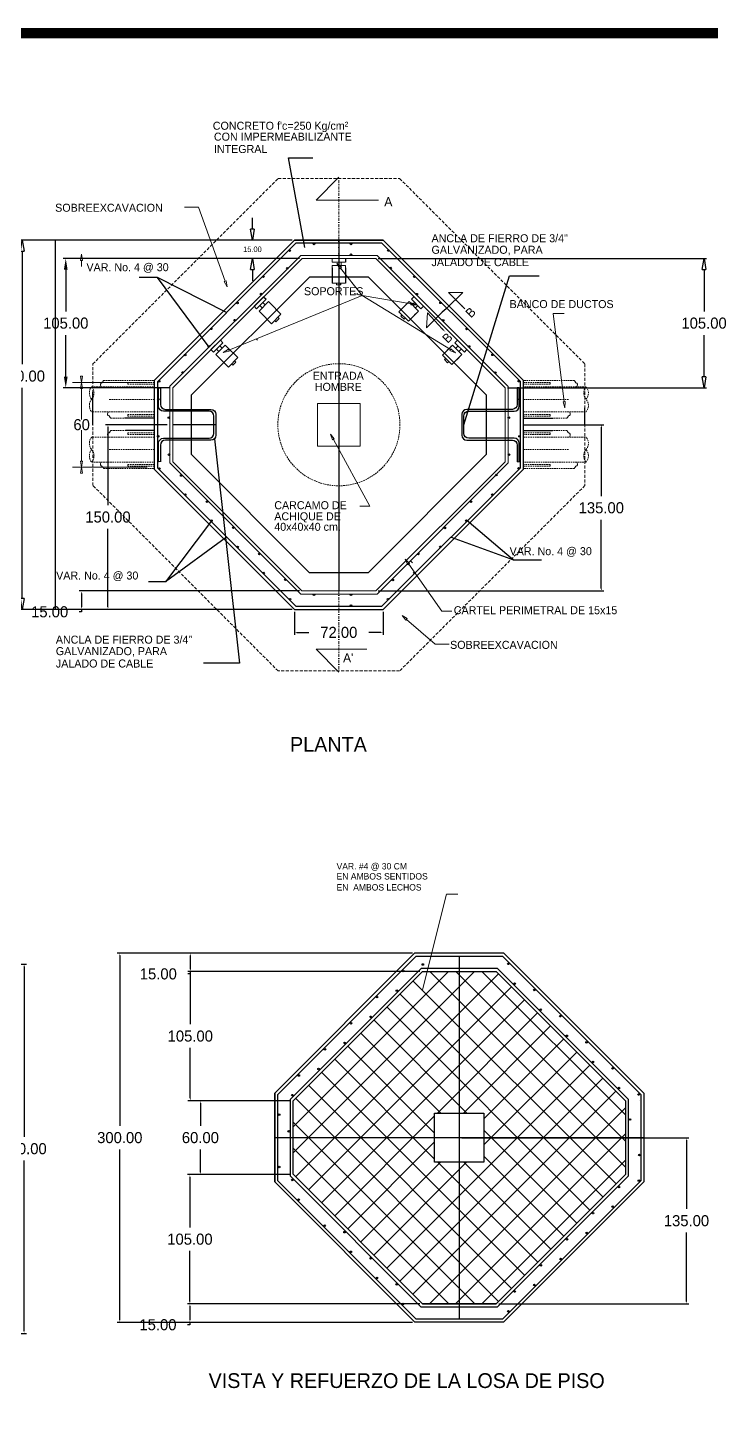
# Model space of a CAD drawing. Header units: centimetres. Extents: x 899 to 420531, y -3171 to 1299.
# Drawn here: x 15204 to 15759, y -2181 to -1044 of the extents above; entities that cross this region are included whole.
import ezdxf
from ezdxf.enums import TextEntityAlignment as Align

# ---------------------------------------------------------------- set-up
doc = ezdxf.new("R2010")
doc.units = ezdxf.units.CM
doc.header["$LTSCALE"] = 10
doc.header["$MEASUREMENT"] = 0
for name, pattern in [('DASHDOT2', [0.5, 0.25, -0.125, 0, -0.125]), ('DASHED2', [0.375, 0.25, -0.125]), ('HIDDEN2', [0.1875, 0.125, -0.0625])]:
    doc.linetypes.add(name, pattern=pattern)
doc.layers.get('0').update_dxf_attribs({"linetype": 'CONTINUOUS'})
doc.layers.get('DEFPOINTS').update_dxf_attribs({"color": 2, "linetype": 'CONTINUOUS'})
for name, color, linetype in [('CABLES Y VARILLAS', 7, 'CONTINUOUS'), ('CONCRETO', 7, 'CONTINUOUS'), ('DIM', 7, 'CONTINUOUS'), ('Ductos', 30, 'CONTINUOUS'), ('HERRAJE', 13, 'CONTINUOUS'), ('MARCO', 7, 'CONTINUOUS'), ('REGISTRO', 1, 'CONTINUOUS'), ('TEXTOS', 7, 'CONTINUOUS'), ('VARILLAS', 30, 'CONTINUOUS')]:
    doc.layers.add(name, color=color, linetype=linetype)
doc.styles.get("Standard").update_dxf_attribs({"font": ''})
doc.styles.get('Standard').set_extended_font_data('Zurich Ex BT')
doc.dimstyles.get("Standard").update_dxf_attribs({"dimtxt": 9, "dimasz": 2, "dimexe": 2, "dimexo": 2, "dimgap": 5, "dimtad": 0, "dimtih": 1, "dimtoh": 1, "dimzin": 0, "dimdsep": 46, "dimtxsty": 'Standard', "dimcen": 0.09, "dimclrt": 256, "dimadec": 0, "dimazin": 0, "dimtfac": 1, "dimtofl": 0, "dimtmove": 0, "dimatfit": 3, "dimfxl": 0, "dimtolj": 1, "dimtzin": 0, "dimarcsym": 0})

# ---------------------------------------------------------------- blocks, each defined once
blk = doc.blocks.new('*D4')
at = {"layer": 'DEFPOINTS', "color": 0}
for p in [(15420.8, -1516.5), (15492.8, -1516.5), (15492.8, -1535.2)]:
    blk.add_point(p, dxfattribs=at)
at = {"layer": 'DIM', "color": 0, "lineweight": -2}
for p, q in [((15420.8, -1518.5), (15420.8, -1537.2)), ((15492.8, -1518.5), (15492.8, -1537.2)), ((15422.8, -1535.2), (15432.4, -1535.2)), ((15490.8, -1535.2), (15481.3, -1535.2))]:
    blk.add_line(p, q, dxfattribs=at)
at = {"layer": 'DIM', "color": 0}
for points in [[(15422.8, -1534.8), (15422.8, -1535.5), (15420.8, -1535.2)], [(15490.8, -1534.8), (15490.8, -1535.5), (15492.8, -1535.2)]]:
    blk.add_solid(points, dxfattribs=at)
at = {"layer": 'DIM', "insert": (15456.8, -1535.2), "char_height": 9, "attachment_point": 5}
blk.add_mtext('\\A1;72.00', dxfattribs=at)
blk = doc.blocks.new('*D5')
at = {"layer": 'DEFPOINTS', "color": 0}
for p in [(15234.9, -1231.5), (15426.8, -1231.5), (15321.8, -1336.5)]:
    blk.add_point(p, dxfattribs=at)
at = {"layer": 'DIM', "color": 0, "lineweight": -2}
for p, q in [((15424.8, -1231.5), (15232.9, -1231.5)), ((15234.9, -1240.5), (15234.9, -1274.4)), ((15234.9, -1327.5), (15234.9, -1293.6)), ((15319.8, -1336.5), (15232.9, -1336.5))]:
    blk.add_line(p, q, dxfattribs=at)
at = {"layer": 'DIM', "color": 0}
for points in [[(15233.4, -1240.5), (15236.4, -1240.5), (15234.9, -1231.5)], [(15233.4, -1327.5), (15236.4, -1327.5), (15234.9, -1336.5)]]:
    blk.add_solid(points, dxfattribs=at)
at = {"layer": 'DIM', "insert": (15234.9, -1284), "char_height": 9, "attachment_point": 5}
blk.add_mtext('\\A1;105.00', dxfattribs=at)
blk = doc.blocks.new('_ClosedBlank')
at = {"color": 0, "linetype": 'ByBlock', "lineweight": -2}
for p, q in [((-1, 0.17), (0, 0)), ((-1, 0.17), (-1, -0.17)), ((0, 0), (-1, -0.17))]:
    blk.add_line(p, q, dxfattribs=at)
blk = doc.blocks.new('*D6')
at = {"layer": 'DEFPOINTS', "color": 0}
for p in [(15386.6, -1216.5), (15420.8, -1216.5), (15426.8, -1231.5)]:
    blk.add_point(p, dxfattribs=at)
at = {"layer": 'DIM', "color": 0, "lineweight": -2}
for p, q in [((15386.6, -1207.5), (15386.6, -1198.5)), ((15418.8, -1216.5), (15384.6, -1216.5)), ((15424.8, -1231.5), (15384.6, -1231.5)), ((15386.6, -1240.5), (15386.6, -1249.5))]:
    blk.add_line(p, q, dxfattribs=at)
at = {"layer": 'DIM', "color": 0, "lineweight": -2, "xscale": 9, "yscale": 9, "zscale": 9}
for p, rotation in [((15386.6, -1216.5), 270), ((15386.6, -1231.5), 90)]:
    blk.add_blockref('_ClosedBlank', p, dxfattribs=dict(at, rotation=rotation))
at = {"layer": 'DIM', "insert": (15386.6, -1224), "char_height": 4.5, "attachment_point": 5}
blk.add_mtext('\\A1;15.00', dxfattribs=at)
blk = doc.blocks.new('*D7')
at = {"layer": 'DEFPOINTS', "color": 0}
for p in [(15418.8, -1216.5), (15199.6, -1516.5), (15420.8, -1516.5)]:
    blk.add_point(p, dxfattribs=at)
at = {"layer": 'DIM', "color": 0, "lineweight": -2}
for p, q in [((15416.8, -1216.5), (15197.6, -1216.5)), ((15199.6, -1225.5), (15199.6, -1317.4)), ((15199.6, -1507.5), (15199.6, -1336.6)), ((15418.8, -1516.5), (15197.6, -1516.5))]:
    blk.add_line(p, q, dxfattribs=at)
at = {"layer": 'DIM', "color": 0, "lineweight": -2, "xscale": 9, "yscale": 9, "zscale": 9}
for p, rotation in [((15199.6, -1216.5), 90), ((15199.6, -1516.5), 270)]:
    blk.add_blockref('_ClosedBlank', p, dxfattribs=dict(at, rotation=rotation))
at = {"layer": 'DIM', "insert": (15199.6, -1327), "char_height": 9, "attachment_point": 5}
blk.add_mtext('\\A1;300.00', dxfattribs=at)
blk = doc.blocks.new('*D8')
at = {"layer": 'DEFPOINTS', "color": 0}
for p in [(15426.8, -1501.5), (15247.8, -1516.5), (15420.8, -1516.5)]:
    blk.add_point(p, dxfattribs=at)
at = {"layer": 'DIM', "color": 0, "lineweight": -2}
for p, q in [((15424.8, -1501.5), (15245.8, -1501.5)), ((15247.8, -1503.5), (15247.8, -1514.5)), ((15418.8, -1516.5), (15245.8, -1516.5)), ((15247.8, -1518.5), (15245.8, -1518.5)), ((15247.8, -1516.5), (15247.8, -1518.5))]:
    blk.add_line(p, q, dxfattribs=at)
at = {"layer": 'DIM', "color": 0}
for points in [[(15247.5, -1503.5), (15248.1, -1503.5), (15247.8, -1501.5)], [(15247.5, -1514.5), (15248.1, -1514.5), (15247.8, -1516.5)]]:
    blk.add_solid(points, dxfattribs=at)
at = {"layer": 'DIM', "insert": (15221.8, -1518.5), "char_height": 9, "attachment_point": 5}
blk.add_mtext('\\A1;15.00', dxfattribs=at)
blk = doc.blocks.new('*D35')
at = {"layer": 'DEFPOINTS', "color": 0}
for p in [(14968.8, -1804.6), (14968.8, -2104.6), (15201, -2104.6)]:
    blk.add_point(p, dxfattribs=at)
at = {"layer": 'DIM', "color": 0, "lineweight": -2}
for p, q in [((14970.8, -1804.6), (15203, -1804.6)), ((15201, -1806.6), (15201, -1945)), ((15201, -2102.6), (15201, -1964.2)), ((14970.8, -2104.6), (15203, -2104.6))]:
    blk.add_line(p, q, dxfattribs=at)
at = {"layer": 'DIM', "color": 0}
for points in [[(15200.7, -1806.6), (15201.3, -1806.6), (15201, -1804.6)], [(15200.7, -2102.6), (15201.3, -2102.6), (15201, -2104.6)]]:
    blk.add_solid(points, dxfattribs=at)
at = {"layer": 'DIM', "insert": (15201, -1954.6), "char_height": 9, "attachment_point": 5}
blk.add_mtext('\\A1;300.00', dxfattribs=at)
blk = doc.blocks.new('*D36')
at = {"layer": 'DEFPOINTS', "color": 0}
for p in [(15518.7, -1795.6), (15336, -1810.6), (15524.7, -1810.6)]:
    blk.add_point(p, dxfattribs=at)
at = {"layer": 'DIM', "color": 0, "lineweight": -2}
for p, q in [((15516.7, -1795.6), (15334, -1795.6)), ((15336, -1797.6), (15336, -1808.6)), ((15522.7, -1810.6), (15334, -1810.6)), ((15336, -1812.6), (15334, -1812.6)), ((15336, -1810.6), (15336, -1812.6))]:
    blk.add_line(p, q, dxfattribs=at)
at = {"layer": 'DIM', "color": 0}
for points in [[(15335.7, -1797.6), (15336.4, -1797.6), (15336, -1795.6)], [(15335.7, -1808.6), (15336.4, -1808.6), (15336, -1810.6)]]:
    blk.add_solid(points, dxfattribs=at)
at = {"layer": 'DIM', "insert": (15310.1, -1812.6), "char_height": 9, "attachment_point": 5}
blk.add_mtext('\\A1;15.00', dxfattribs=at)
blk = doc.blocks.new('*D37')
at = {"layer": 'DEFPOINTS', "color": 0}
for p in [(15524.7, -1810.6), (15336.1, -1915.6), (15419.7, -1915.6)]:
    blk.add_point(p, dxfattribs=at)
at = {"layer": 'DIM', "color": 0, "lineweight": -2}
for p, q in [((15522.7, -1810.6), (15334.1, -1810.6)), ((15336.1, -1812.6), (15336.1, -1853.5)), ((15336.1, -1913.6), (15336.1, -1872.6)), ((15417.7, -1915.6), (15334.1, -1915.6))]:
    blk.add_line(p, q, dxfattribs=at)
at = {"layer": 'DIM', "color": 0}
for points in [[(15335.8, -1812.6), (15336.4, -1812.6), (15336.1, -1810.6)], [(15335.8, -1913.6), (15336.4, -1913.6), (15336.1, -1915.6)]]:
    blk.add_solid(points, dxfattribs=at)
at = {"layer": 'DIM', "insert": (15336.1, -1863.1), "char_height": 9, "attachment_point": 5}
blk.add_mtext('\\A1;105.00', dxfattribs=at)
blk = doc.blocks.new('*D38')
at = {"layer": 'DEFPOINTS', "color": 0}
for p in [(15419.7, -1975.6), (15335.8, -2080.6), (15524.7, -2080.6)]:
    blk.add_point(p, dxfattribs=at)
at = {"layer": 'DIM', "color": 0, "lineweight": -2}
for p, q in [((15417.7, -1975.6), (15333.8, -1975.6)), ((15335.8, -1977.6), (15335.8, -2018.5)), ((15335.8, -2078.6), (15335.8, -2037.6)), ((15522.7, -2080.6), (15333.8, -2080.6))]:
    blk.add_line(p, q, dxfattribs=at)
at = {"layer": 'DIM', "color": 0}
for points in [[(15335.5, -1977.6), (15336.1, -1977.6), (15335.8, -1975.6)], [(15335.5, -2078.6), (15336.1, -2078.6), (15335.8, -2080.6)]]:
    blk.add_solid(points, dxfattribs=at)
at = {"layer": 'DIM', "insert": (15335.8, -2028.1), "char_height": 9, "attachment_point": 5}
blk.add_mtext('\\A1;105.00', dxfattribs=at)
blk = doc.blocks.new('*D39')
at = {"layer": 'DEFPOINTS', "color": 0}
for p in [(15524.7, -2080.6), (15335.8, -2095.6), (15518.7, -2095.6)]:
    blk.add_point(p, dxfattribs=at)
at = {"layer": 'DIM', "color": 0, "lineweight": -2}
for p, q in [((15522.7, -2080.6), (15333.8, -2080.6)), ((15335.8, -2082.6), (15335.8, -2093.6)), ((15516.7, -2095.6), (15333.8, -2095.6)), ((15335.8, -2097.6), (15333.8, -2097.6)), ((15335.8, -2095.6), (15335.8, -2097.6))]:
    blk.add_line(p, q, dxfattribs=at)
at = {"layer": 'DIM', "color": 0}
for points in [[(15335.5, -2082.6), (15336.1, -2082.6), (15335.8, -2080.6)], [(15335.5, -2093.6), (15336.1, -2093.6), (15335.8, -2095.6)]]:
    blk.add_solid(points, dxfattribs=at)
at = {"layer": 'DIM', "insert": (15309.8, -2097.6), "char_height": 9, "attachment_point": 5}
blk.add_mtext('\\A1;15.00', dxfattribs=at)
blk = doc.blocks.new('*D40')
at = {"layer": 'DEFPOINTS', "color": 0}
for p in [(15419.7, -1915.6), (15344.3, -1975.6), (15419.7, -1975.6)]:
    blk.add_point(p, dxfattribs=at)
at = {"layer": 'DIM', "color": 0, "lineweight": -2}
for p, q in [((15417.7, -1915.6), (15342.3, -1915.6)), ((15344.3, -1917.6), (15344.3, -1936)), ((15344.3, -1973.6), (15344.3, -1955.1)), ((15417.7, -1975.6), (15342.3, -1975.6))]:
    blk.add_line(p, q, dxfattribs=at)
at = {"layer": 'DIM', "color": 0}
for points in [[(15344, -1917.6), (15344.7, -1917.6), (15344.3, -1915.6)], [(15344, -1973.6), (15344.7, -1973.6), (15344.3, -1975.6)]]:
    blk.add_solid(points, dxfattribs=at)
at = {"layer": 'DIM', "insert": (15344.3, -1945.6), "char_height": 9, "attachment_point": 5}
blk.add_mtext('\\A1;60.00', dxfattribs=at)
blk = doc.blocks.new('*D41')
at = {"layer": 'DEFPOINTS', "color": 0}
for p in [(15518.7, -1795.6), (15278.8, -2095.6), (15518.7, -2095.6)]:
    blk.add_point(p, dxfattribs=at)
at = {"layer": 'DIM', "color": 0, "lineweight": -2}
for p, q in [((15516.7, -1795.6), (15276.8, -1795.6)), ((15278.8, -1797.6), (15278.8, -1936)), ((15278.8, -2093.6), (15278.8, -1955.1)), ((15516.7, -2095.6), (15276.8, -2095.6))]:
    blk.add_line(p, q, dxfattribs=at)
at = {"layer": 'DIM', "color": 0}
for points in [[(15278.5, -1797.6), (15279.2, -1797.6), (15278.8, -1795.6)], [(15278.5, -2093.6), (15279.2, -2093.6), (15278.8, -2095.6)]]:
    blk.add_solid(points, dxfattribs=at)
at = {"layer": 'DIM', "insert": (15278.8, -1945.6), "char_height": 9, "attachment_point": 5}
blk.add_mtext('\\A1;300.00', dxfattribs=at)
blk = doc.blocks.new('*D42')
at = {"layer": 'DEFPOINTS', "color": 0}
for p in [(15554.7, -1945.6), (15739.3, -1945.6), (15584.7, -2080.6)]:
    blk.add_point(p, dxfattribs=at)
at = {"layer": 'DIM', "color": 0, "lineweight": -2}
for p, q in [((15556.7, -1945.6), (15741.3, -1945.6)), ((15739.3, -1947.6), (15739.3, -2003.5)), ((15739.3, -2078.6), (15739.3, -2022.6)), ((15586.7, -2080.6), (15741.3, -2080.6))]:
    blk.add_line(p, q, dxfattribs=at)
at = {"layer": 'DIM', "color": 0}
for points in [[(15739, -1947.6), (15739.6, -1947.6), (15739.3, -1945.6)], [(15739, -2078.6), (15739.6, -2078.6), (15739.3, -2080.6)]]:
    blk.add_solid(points, dxfattribs=at)
at = {"layer": 'DIM', "insert": (15739.3, -2013.1), "char_height": 9, "attachment_point": 5}
blk.add_mtext('\\A1;135.00', dxfattribs=at)
blk = doc.blocks.new('*D94')
at = {"layer": 'DEFPOINTS', "color": 0}
for p in [(15486.8, -1231.5), (15753.6, -1231.5), (15591.8, -1336.5)]:
    blk.add_point(p, dxfattribs=at)
at = {"layer": 'DIM', "color": 0, "lineweight": -2}
for p, q in [((15488.8, -1231.5), (15755.6, -1231.5)), ((15753.6, -1240.5), (15753.6, -1274.4)), ((15753.6, -1327.5), (15753.6, -1293.6)), ((15593.8, -1336.5), (15755.6, -1336.5))]:
    blk.add_line(p, q, dxfattribs=at)
at = {"layer": 'DIM', "color": 0, "lineweight": -2, "xscale": 9, "yscale": 9, "zscale": 9}
for p, rotation in [((15753.6, -1231.5), 90), ((15753.6, -1336.5), 270)]:
    blk.add_blockref('_ClosedBlank', p, dxfattribs=dict(at, rotation=rotation))
at = {"layer": 'DIM', "insert": (15753.6, -1284), "char_height": 9, "attachment_point": 5}
blk.add_mtext('\\A1;105.00', dxfattribs=at)
blk = doc.blocks.new('*D95')
at = {"layer": 'DEFPOINTS', "color": 0}
for p in [(15604.3, -1366.5), (15486.8, -1501.5), (15670.1, -1501.5)]:
    blk.add_point(p, dxfattribs=at)
at = {"layer": 'DIM', "color": 0, "lineweight": -2}
for p, q in [((15606.3, -1366.5), (15672.1, -1366.5)), ((15670.1, -1368.5), (15670.1, -1424.4)), ((15670.1, -1499.5), (15670.1, -1443.6)), ((15488.8, -1501.5), (15672.1, -1501.5))]:
    blk.add_line(p, q, dxfattribs=at)
at = {"layer": 'DIM', "color": 0}
for points in [[(15669.8, -1368.5), (15670.5, -1368.5), (15670.1, -1366.5)], [(15669.8, -1499.5), (15670.5, -1499.5), (15670.1, -1501.5)]]:
    blk.add_solid(points, dxfattribs=at)
at = {"layer": 'DIM', "insert": (15670.1, -1434), "char_height": 9, "attachment_point": 5}
blk.add_mtext('\\A1;135.00', dxfattribs=at)
blk = doc.blocks.new('*D97')
at = {"layer": 'DEFPOINTS', "color": 0}
for p in [(15319.3, -1366.5), (15269.2, -1516.5), (15420.8, -1516.5)]:
    blk.add_point(p, dxfattribs=at)
at = {"layer": 'DIM', "color": 0, "lineweight": -2}
for p, q in [((15317.3, -1366.5), (15267.2, -1366.5)), ((15269.2, -1368.5), (15269.2, -1431.9)), ((15269.2, -1514.5), (15269.2, -1451.1)), ((15418.8, -1516.5), (15267.2, -1516.5))]:
    blk.add_line(p, q, dxfattribs=at)
at = {"layer": 'DIM', "color": 0}
for points in [[(15268.9, -1368.5), (15269.5, -1368.5), (15269.2, -1366.5)], [(15268.9, -1514.5), (15269.5, -1514.5), (15269.2, -1516.5)]]:
    blk.add_solid(points, dxfattribs=at)
at = {"layer": 'DIM', "insert": (15269.2, -1441.5), "char_height": 9, "attachment_point": 5}
blk.add_mtext('\\A1;150.00', dxfattribs=at)
blk = doc.blocks.new('Marco-Reg')
at = {"layer": 'MARCO', "linetype": 'Continuous', "const_width": 8.49}
blk.add_lwpolyline([(17865.9, -3167.1), (17865.9, -1048.5), (14591.6, -1048.5), (14591.6, -3167.1)], close=True, dxfattribs=at)

msp = doc.modelspace()

# ---------------------------------------------------------------- linework, layer by layer
for p, q in [((15404.679, -1909.563), (15404.679, -1981.563)), ((15701.409, -1915.615), (15701.409, -1915.601)), ((15524.892, -2080.563), (15584.679, -2080.563)), ((15524.892, -2080.563), (15584.679, -2080.563))]:
    msp.add_line(p, q)
at = {"layer": 'CABLES Y VARILLAS'}
for p, q in [((15451.368, -1238.964), (15451.277, -1251.617)), ((15462.241, -1238.903), (15462.234, -1251.355)), ((15462.284, -1231.513), (15462.263, -1234.377)), ((15458.56, -1252.944), (15458.542, -1251.438)), ((15395.697, -1262.55), (15397.716, -1264.581)), ((15400.912, -1267.785), (15409.746, -1276.561)), ((15516.893, -1263.459), (15515.793, -1264.561)), ((15525.538, -1270.188), (15523.49, -1272.24)), ((15393.297, -1275.546), (15402.214, -1284.523)), ((15408.286, -1280.289), (15407.204, -1279.241)), ((15508.258, -1277.256), (15507.213, -1278.304)), ((15510.823, -1279.814), (15509.778, -1280.863)), ((15365.794, -1303.072), (15374.628, -1311.848)), ((15358.179, -1310.832), (15367.096, -1319.81)), ((15543.587, -1312.532), (15542.541, -1313.58))]:
    msp.add_line(p, q, dxfattribs=at)
at = {"layer": 'CABLES Y VARILLAS', "lineweight": 5}
for p, q in [((15451.378, -1237.034), (15451.368, -1238.964)), ((15462.25, -1237.089), (15451.378, -1237.034)), ((15462.263, -1234.377), (15451.391, -1234.323)), ((15451.415, -1231.459), (15451.395, -1234.323)), ((15462.284, -1231.513), (15451.415, -1231.459)), ((15458.639, -1234.359), (15458.626, -1237.071)), ((15462.25, -1237.089), (15462.241, -1238.903)), ((15462.234, -1251.355), (15451.277, -1251.617)), ((15462.234, -1251.355), (15451.277, -1251.617)), ((15462.234, -1251.355), (15451.277, -1251.617)), ((15454.944, -1251.477), (15454.937, -1252.926)), ((15454.944, -1251.477), (15454.937, -1252.926)), ((15454.944, -1251.477), (15454.937, -1252.926)), ((15458.56, -1252.944), (15454.937, -1252.926)), ((15458.56, -1252.944), (15454.937, -1252.926)), ((15458.56, -1252.944), (15454.937, -1252.926)), ((15395.697, -1262.55), (15388.003, -1270.226)), ((15388.003, -1270.226), (15390.022, -1272.257)), ((15388.003, -1270.226), (15390.022, -1272.257)), ((15397.716, -1264.581), (15390.019, -1272.26)), ((15397.716, -1264.581), (15390.019, -1272.26)), ((15397.716, -1264.581), (15390.019, -1272.26)), ((15399.631, -1266.501), (15391.934, -1274.18)), ((15399.631, -1266.501), (15391.934, -1274.18)), ((15399.631, -1266.501), (15391.934, -1274.18)), ((15392.585, -1269.701), (15394.5, -1271.62)), ((15392.585, -1269.701), (15394.5, -1271.62)), ((15392.585, -1269.701), (15394.5, -1271.62)), ((15395.15, -1267.141), (15397.065, -1269.06)), ((15395.15, -1267.141), (15397.065, -1269.06)), ((15395.15, -1267.141), (15397.065, -1269.06)), ((15399.631, -1266.501), (15400.912, -1267.785)), ((15399.631, -1266.501), (15400.912, -1267.785)), ((15399.631, -1266.501), (15400.912, -1267.785)), ((15513.86, -1266.512), (15505.672, -1274.72)), ((15511.566, -1268.798), (15509.65, -1270.719)), ((15513.878, -1266.481), (15521.575, -1274.16)), ((15515.793, -1264.561), (15523.49, -1272.24)), ((15518.359, -1267.121), (15516.444, -1269.04)), ((15517.841, -1262.509), (15516.893, -1263.459)), ((15520.925, -1269.68), (15519.01, -1271.6)), ((15391.934, -1274.18), (15393.297, -1275.546)), ((15391.934, -1274.18), (15393.297, -1275.546)), ((15391.934, -1274.18), (15393.297, -1275.546)), ((15409.746, -1276.561), (15402.214, -1284.523)), ((15409.746, -1276.561), (15402.214, -1284.523)), ((15409.746, -1276.561), (15402.214, -1284.523)), ((15404.698, -1281.822), (15405.721, -1282.848)), ((15404.698, -1281.822), (15405.721, -1282.848)), ((15404.698, -1281.822), (15405.721, -1282.848)), ((15408.286, -1280.289), (15405.721, -1282.848)), ((15408.286, -1280.289), (15405.721, -1282.848)), ((15408.286, -1280.289), (15405.721, -1282.848)), ((15505.688, -1274.691), (15513.385, -1282.37)), ((15507.213, -1278.304), (15509.778, -1280.863)), ((15521.555, -1274.189), (15513.366, -1282.396)), ((15519.235, -1276.505), (15517.347, -1278.398)), ((15352.853, -1305.494), (15354.901, -1307.547)), ((15360.579, -1297.836), (15352.885, -1305.513)), ((15362.598, -1299.868), (15354.901, -1307.547)), ((15364.513, -1301.788), (15356.816, -1309.466)), ((15357.467, -1304.987), (15359.382, -1306.907)), ((15360.032, -1302.428), (15361.947, -1304.347)), ((15360.55, -1297.816), (15362.598, -1299.868)), ((15364.513, -1301.788), (15365.794, -1303.072)), ((15389.792, -1296.881), (15390.815, -1297.907)), ((15389.792, -1296.881), (15390.815, -1297.907)), ((15389.792, -1296.881), (15390.815, -1297.907)), ((15549.188, -1301.788), (15540.999, -1309.995)), ((15546.787, -1304.191), (15544.957, -1306.026)), ((15549.217, -1301.767), (15547.936, -1303.051)), ((15549.188, -1301.788), (15556.882, -1309.464)), ((15553.149, -1297.817), (15551.102, -1299.869)), ((15551.102, -1299.869), (15558.797, -1307.545)), ((15551.132, -1299.848), (15558.829, -1307.526)), ((15553.667, -1302.428), (15551.753, -1304.347)), ((15556.232, -1304.986), (15554.317, -1306.905)), ((15556.263, -1304.967), (15554.348, -1306.886)), ((15560.844, -1305.493), (15558.797, -1307.545)), ((15356.816, -1309.466), (15358.179, -1310.832)), ((15374.628, -1311.848), (15367.096, -1319.81)), ((15369.579, -1317.108), (15370.603, -1318.134)), ((15373.168, -1315.576), (15370.603, -1318.134)), ((15372.144, -1314.55), (15373.168, -1315.576)), ((15540.999, -1309.995), (15548.694, -1317.672)), ((15541.026, -1309.977), (15548.723, -1317.656)), ((15542.541, -1313.58), (15545.106, -1316.139)), ((15542.568, -1313.563), (15545.133, -1316.123)), ((15546.129, -1315.113), (15545.106, -1316.139)), ((15546.157, -1315.096), (15545.133, -1316.123)), ((15556.882, -1309.464), (15548.694, -1317.672)), ((15554.456, -1311.898), (15552.654, -1313.705))]:
    msp.add_line(p, q, dxfattribs=at)
at = {"layer": 'CONCRETO', "linetype": 'Continuous', "lineweight": 5}
msp.add_lwpolyline([(15439.547, -1349.184), (15439.547, -1383.789), (15474.152, -1383.789), (15474.152, -1349.184)], close=True, dxfattribs=at)
at = {"layer": 'DIM', "linetype": 'Continuous', "lineweight": 5}
for p, q in [((15249.845, -1216.531), (15218.831, -1216.531)), ((15226.19, -1216.571), (15226.19, -1217.718)), ((15226.19, -1218.936), (15226.19, -1217.789)), ((15247.797, -1232.972), (15247.797, -1237.878)), ((15301.067, -1332.045), (15240.438, -1332.045)), ((15299.625, -1332.045), (15240.438, -1332.045)), ((15247.797, -1336.951), (15247.797, -1362.137)), ((15247.797, -1396.021), (15247.797, -1370.835)), ((15299.625, -1400.927), (15240.438, -1400.927)), ((15301.067, -1400.927), (15240.438, -1400.927)), ((15249.845, -1516.441), (15218.831, -1516.441))]:
    msp.add_line(p, q, dxfattribs=at)
at = {"layer": 'DIM'}
for p, q in [((15226.19, -1216.531), (15226.19, -1516.531)), ((15464.032, -1871.21), (15534.679, -1941.857)), ((15464.032, -1871.21), (15534.679, -1941.857)), ((15464.032, -1871.21), (15534.679, -1941.857)), ((15538.172, -1945.563), (15538.385, -1945.563)), ((15538.172, -1945.563), (15538.385, -1945.563)), ((15538.278, -1945.456), (15538.385, -1945.563)), ((15538.278, -1945.456), (15538.385, -1945.563)), ((15538.278, -1945.456), (15538.385, -1945.563)), ((15538.278, -1945.456), (15538.385, -1945.563)), ((15558.385, -1965.563), (15629.032, -2036.21)), ((15558.385, -1965.563), (15629.032, -2036.21)), ((15558.385, -1965.563), (15629.032, -2036.21))]:
    msp.add_line(p, q, dxfattribs=at)
at = {"layer": 'Ductos', "linetype": 'HIDDEN2', "lineweight": 5}
for p, q in [((15265.689, -1330.486), (15264.819, -1331.645)), ((15265.689, -1330.486), (15306.849, -1330.486)), ((15648.009, -1330.486), (15606.849, -1330.486)), ((15648.009, -1330.486), (15648.879, -1331.645)), ((15255.966, -1335.632), (15306.849, -1335.632)), ((15263.585, -1332.703), (15263.056, -1333.407)), ((15263.056, -1333.407), (15263.056, -1334.112)), ((15263.056, -1334.112), (15263.408, -1335.522)), ((15264.29, -1332.35), (15263.585, -1332.703)), ((15264.819, -1331.645), (15264.29, -1332.35)), ((15269.278, -1335.522), (15269.278, -1335.632)), ((15306.849, -1332.297), (15285.284, -1332.297)), ((15285.284, -1332.297), (15285.284, -1333.661)), ((15285.284, -1333.661), (15306.849, -1333.661)), ((15606.849, -1332.297), (15628.414, -1332.297)), ((15628.414, -1333.661), (15606.849, -1333.661)), ((15657.732, -1335.632), (15606.849, -1335.632)), ((15628.414, -1332.297), (15628.414, -1333.661)), ((15644.42, -1335.522), (15644.42, -1335.632)), ((15648.879, -1331.645), (15649.408, -1332.35)), ((15649.408, -1332.35), (15650.114, -1332.703)), ((15650.114, -1332.703), (15650.643, -1333.407)), ((15650.643, -1334.112), (15650.29, -1335.522)), ((15650.643, -1333.407), (15650.643, -1334.112)), ((15270.2, -1345.86), (15306.849, -1345.86)), ((15643.498, -1345.86), (15606.849, -1345.86)), ((15306.849, -1355.941), (15255.966, -1355.941)), ((15268.926, -1357.608), (15269.278, -1356.198)), ((15268.926, -1358.313), (15268.926, -1357.608)), ((15269.455, -1359.018), (15268.926, -1358.313)), ((15270.16, -1359.37), (15269.455, -1359.018)), ((15270.689, -1360.075), (15270.16, -1359.37)), ((15271.559, -1361.234), (15270.689, -1360.075)), ((15271.559, -1361.234), (15306.849, -1361.234)), ((15285.284, -1359.423), (15285.284, -1358.059)), ((15285.284, -1358.059), (15306.849, -1358.059)), ((15306.849, -1359.423), (15285.284, -1359.423)), ((15606.849, -1355.941), (15657.732, -1355.941)), ((15628.414, -1358.059), (15606.849, -1358.059)), ((15606.849, -1359.423), (15628.414, -1359.423)), ((15642.139, -1361.234), (15606.849, -1361.234)), ((15628.414, -1359.423), (15628.414, -1358.059)), ((15642.139, -1361.234), (15643.009, -1360.075)), ((15643.009, -1360.075), (15643.538, -1359.37)), ((15643.538, -1359.37), (15644.243, -1359.018)), ((15644.243, -1359.018), (15644.772, -1358.313)), ((15644.772, -1357.608), (15644.42, -1356.198)), ((15644.772, -1358.313), (15644.772, -1357.608)), ((15269.455, -1373.451), (15268.926, -1374.156)), ((15268.926, -1374.156), (15268.926, -1374.861)), ((15268.926, -1374.861), (15269.278, -1376.27)), ((15270.16, -1373.098), (15269.455, -1373.451)), ((15270.689, -1372.394), (15270.16, -1373.098)), ((15271.559, -1371.234), (15270.689, -1372.394)), ((15271.559, -1371.234), (15306.849, -1371.234)), ((15306.849, -1373.046), (15285.284, -1373.046)), ((15285.284, -1373.046), (15285.284, -1374.409)), ((15285.284, -1374.409), (15306.849, -1374.409)), ((15642.139, -1371.234), (15606.849, -1371.234)), ((15606.849, -1373.046), (15628.414, -1373.046)), ((15628.414, -1374.409), (15606.849, -1374.409)), ((15628.414, -1373.046), (15628.414, -1374.409)), ((15642.139, -1371.234), (15643.009, -1372.394)), ((15643.009, -1372.394), (15643.538, -1373.098)), ((15643.538, -1373.098), (15644.243, -1373.451)), ((15644.243, -1373.451), (15644.772, -1374.156)), ((15644.772, -1374.861), (15644.42, -1376.27)), ((15644.772, -1374.156), (15644.772, -1374.861)), ((15306.849, -1376.528), (15255.966, -1376.528)), ((15270.2, -1386.609), (15306.849, -1386.609)), ((15606.849, -1376.528), (15657.732, -1376.528)), ((15643.498, -1386.609), (15606.849, -1386.609)), ((15255.966, -1396.837), (15306.849, -1396.837)), ((15263.056, -1398.357), (15263.408, -1396.947)), ((15263.056, -1399.061), (15263.056, -1398.357)), ((15269.278, -1396.947), (15269.278, -1396.837)), ((15657.732, -1396.837), (15606.849, -1396.837)), ((15650.643, -1398.357), (15650.29, -1396.947)), ((15650.643, -1399.061), (15650.643, -1398.357)), ((15263.585, -1399.766), (15263.056, -1399.061)), ((15264.29, -1400.119), (15263.585, -1399.766)), ((15264.819, -1400.824), (15264.29, -1400.119)), ((15265.689, -1401.983), (15264.819, -1400.824)), ((15265.689, -1401.983), (15306.849, -1401.983)), ((15285.284, -1400.171), (15285.284, -1398.808)), ((15285.284, -1398.808), (15306.849, -1398.808)), ((15306.849, -1400.171), (15285.284, -1400.171)), ((15628.414, -1398.808), (15606.849, -1398.808)), ((15606.849, -1400.171), (15628.414, -1400.171)), ((15648.009, -1401.983), (15606.849, -1401.983)), ((15628.414, -1400.171), (15628.414, -1398.808)), ((15648.009, -1401.983), (15648.879, -1400.824)), ((15648.879, -1400.824), (15649.408, -1400.119)), ((15649.408, -1400.119), (15650.114, -1399.766)), ((15650.114, -1399.766), (15650.643, -1399.061))]:
    msp.add_line(p, q, dxfattribs=at)
for centre, start, end in [((15261.769, -1340.709), 138.814075, 221.185925), ((15250.164, -1340.709), 318.814075, 41.185925), ((15663.535, -1340.709), 138.814075, 221.185925), ((15651.929, -1340.709), 318.814075, 41.185925), ((15261.769, -1350.863), 138.814075, 221.185925), ((15651.929, -1350.863), 318.814075, 41.185925), ((15261.769, -1381.605), 138.814075, 221.185925), ((15261.769, -1391.76), 138.814075, 221.185925), ((15250.164, -1391.76), 318.814075, 41.185925), ((15663.535, -1391.76), 138.814075, 221.185925), ((15651.929, -1381.605), 318.814075, 41.185925), ((15651.929, -1391.76), 318.814075, 41.185925)]:
    msp.add_arc(centre, 7.71, start, end, dxfattribs=at)
at = {"layer": 'HERRAJE'}
msp.add_line((15256.894, -1366.486), (15256.894, -1339.99), dxfattribs=at)
at = {"layer": 'REGISTRO'}
for p, q in [((15420.849, -1216.486), (15492.849, -1216.486)), ((15306.849, -1330.486), (15306.849, -1402.486)), ((15656.804, -1366.486), (15656.804, -1352.825)), ((15356.849, -1366.486), (15321.849, -1366.486)), ((15432.578, -1486.486), (15481.009, -1486.486)), ((15554.679, -1798.563), (15554.679, -2092.563)), ((15404.679, -1945.563), (15704.679, -1945.563)), ((15430.286, -1964.743), (15535.499, -2069.956)), ((15419.679, -1975.35), (15524.892, -2080.563)), ((15419.679, -1975.35), (15524.892, -2080.563)), ((15419.679, -1975.35), (15524.892, -2080.563)), ((15419.679, -1975.35), (15524.892, -2080.563)), ((15689.679, -1975.563), (15584.679, -2080.563))]:
    msp.add_line(p, q, dxfattribs=at)
at = {"layer": 'REGISTRO', "lineweight": 5}
for p, q in [((15352.853, -1305.494), (15360.55, -1297.816)), ((15553.179, -1297.795), (15551.132, -1299.848)), ((15553.148, -1297.816), (15560.845, -1305.494)), ((15560.844, -1305.493), (15553.149, -1297.817)), ((15560.876, -1305.474), (15553.179, -1297.795)), ((15560.876, -1305.474), (15558.829, -1307.526)), ((15560.845, -1305.494), (15559.482, -1306.86))]:
    msp.add_line(p, q, dxfattribs=at)
at = {"layer": 'REGISTRO', "linetype": 'Continuous', "lineweight": 5}
for p, q in [((15474.157, -1349.178), (15439.541, -1349.178)), ((15439.541, -1349.178), (15439.541, -1383.794)), ((15474.157, -1383.794), (15474.157, -1349.178)), ((15439.541, -1383.794), (15474.157, -1383.794)), ((15515.25, -1477.285), (15516.672, -1478.707)), ((15419.679, -1915.563), (15524.679, -1810.563))]:
    msp.add_line(p, q, dxfattribs=at)
at = {"layer": 'REGISTRO', "linetype": 'DASHED2', "lineweight": 5}
msp.add_lwpolyline([(15256.894, -1415.865), (15256.894, -1317.107), (15407.47, -1166.486), (15506.228, -1166.486), (15656.804, -1317.107), (15656.804, -1415.865), (15506.228, -1566.486), (15407.47, -1566.486), (15257.033, -1415.865)], dxfattribs=at)
at = {"layer": 'REGISTRO'}
for points in [[(15606.849, -1330.486), (15492.849, -1216.486), (15420.849, -1216.486), (15306.849, -1330.486), (15306.849, -1402.486), (15420.849, -1516.486), (15492.849, -1516.486), (15606.849, -1402.486)], [(15433.075, -1246.486), (15336.849, -1342.501), (15336.849, -1366.486), (15336.849, -1390.486), (15432.578, -1486.486), (15481.009, -1486.486), (15576.849, -1390.481), (15576.849, -1366.486), (15576.849, -1342.516), (15481.042, -1246.486)], [(15404.679, -1909.563), (15518.679, -1795.563), (15590.679, -1795.563), (15704.679, -1909.563), (15704.679, -1981.563), (15590.679, -2095.563), (15518.679, -2095.563), (15404.679, -1981.563)], [(15689.679, -1915.563), (15689.679, -1945.563), (15689.679, -1975.563), (15584.679, -2080.563), (15524.892, -2080.563), (15419.679, -1975.35), (15419.679, -1945.563), (15419.679, -1915.563), (15524.679, -1810.563), (15584.679, -1810.563), (15689.679, -1915.578)], [(15534.679, -1925.563), (15574.679, -1925.563), (15574.679, -1965.563), (15534.679, -1965.563)]]:
    msp.add_lwpolyline(points, close=True, dxfattribs=at)
at = {"layer": 'REGISTRO', "linetype": 'Continuous', "lineweight": 5}
for points in [[(15320.082, -1334.717), (15425.927, -1228.986), (15487.885, -1228.986), (15594.349, -1335.451), (15594.349, -1366.486), (15594.349, -1397.522), (15487.885, -1503.986), (15425.814, -1503.986), (15319.349, -1397.522), (15319.349, -1336.494)], [(15320.082, -1334.717), (15425.927, -1228.986), (15487.885, -1228.986), (15594.349, -1335.451), (15594.349, -1366.486), (15594.349, -1397.522), (15487.885, -1503.986), (15425.814, -1503.986), (15319.349, -1397.522), (15319.349, -1336.494)], [(15321.849, -1336.486), (15426.962, -1231.486), (15486.849, -1231.486), (15591.849, -1336.486), (15591.849, -1366.486), (15591.849, -1396.486), (15486.849, -1501.486), (15426.849, -1501.486), (15321.849, -1396.486), (15321.849, -1336.494)]]:
    msp.add_lwpolyline(points, dxfattribs=at)
at = {"layer": 'REGISTRO'}
for points in [[(15311.849, -1396.448), (15310.349, -1396.486), (15310.349, -1381.486, -0.41421356), (15314.349, -1377.486), (15351.349, -1377.486, 0.41421356), (15355.349, -1373.486), (15355.349, -1359.486, 0.41421356), (15351.349, -1355.486), (15314.349, -1355.486, -0.41421356), (15310.349, -1351.486), (15310.349, -1336.486), (15311.849, -1336.486), (15311.849, -1349.986, 0.41421356), (15315.849, -1353.986), (15352.849, -1353.986, -0.41421356), (15356.849, -1357.986), (15356.849, -1374.986, -0.41421356), (15352.849, -1378.986), (15315.849, -1378.986, 0.41421356), (15311.849, -1382.986), (15311.849, -1396.486)], [(15601.849, -1396.448), (15603.349, -1396.486), (15603.349, -1381.486, 0.41421356), (15599.349, -1377.486), (15562.349, -1377.486, -0.41421356), (15558.349, -1373.486), (15558.349, -1359.486, -0.41421356), (15562.349, -1355.486), (15599.349, -1355.486, 0.41421356), (15603.349, -1351.486), (15603.349, -1336.486), (15601.849, -1336.486), (15601.849, -1349.986, -0.41421356), (15597.849, -1353.986), (15560.849, -1353.986, 0.41421356), (15556.849, -1357.986), (15556.849, -1374.986, 0.41421356), (15560.849, -1378.986), (15597.849, -1378.986, -0.41421356), (15601.849, -1382.986), (15601.849, -1396.486)]]:
    msp.add_lwpolyline(points, format="xyb", dxfattribs=at)
at = {"layer": 'TEXTOS', "linetype": 'Continuous', "lineweight": 5}
for p, q in [((15456.849, -1165.514), (15438.307, -1184.121)), ((15438.307, -1184.121), (15479.655, -1184.121)), ((15479.655, -1184.121), (15489.085, -1184.121)), ((15557.442, -1258.972), (15544.016, -1272.398)), ((15545.849, -1258.976), (15557.442, -1258.972)), ((15559.107, -1272.234), (15545.849, -1258.976)), ((15540.814, -1275.099), (15528.027, -1287.886)), ((15528.027, -1287.886), (15528.989, -1275.553)), ((15528.989, -1275.553), (15540.701, -1288.45)), ((15456.849, -1567.458), (15438.307, -1548.851)), ((15438.307, -1548.851), (15479.655, -1548.851)), ((15524.679, -1825.563), (15544.252, -1747.819)), ((15544.252, -1747.819), (15553.424, -1747.777))]:
    msp.add_line(p, q, dxfattribs=at)
at = {"layer": 'TEXTOS', "linetype": 'DASHDOT2', "lineweight": 5}
for p, q in [((15456.849, -1231.486), (15456.849, -1165.514)), ((15456.849, -1501.486), (15456.849, -1567.458))]:
    msp.add_line(p, q, dxfattribs=at)
at = {"layer": 'TEXTOS', "linetype": 'ByBlock', "lineweight": -2, "extrusion": (0, 0, -1)}
for p, q in [((15458.871, -1238.75), (15455.2, -1235.394)), ((15455.2, -1235.394), (15457.584, -1239.759)), ((15458.871, -1238.75), (15457.584, -1239.759))]:
    msp.add_line(p, q, dxfattribs=at)
at = {"layer": 'TEXTOS'}
for p, q in [((15456.849, -1231.486), (15456.849, -1501.486)), ((15544.016, -1272.398), (15540.814, -1275.099)), ((15456.849, -1349.178), (15456.849, -1383.794))]:
    msp.add_line(p, q, dxfattribs=at)
at = {"layer": 'TEXTOS', "lineweight": 5}
for points in [[(15364.507, -1249.974), (15342.633, -1189.763), (15331.287, -1189.763)], [(15367.425, -1305.941), (15475.726, -1261.568), (15475.726, -1261.568)], [(15547.462, -1305.459), (15475.726, -1261.568), (15469.23, -1259.85)], [(15639.95, -1347.758), (15631.024, -1276.119), (15639.954, -1276.119)], [(15452.336, -1378.377), (15481.961, -1432.551), (15473.858, -1432.551)], [(15513.6, -1479.74), (15540.475, -1517.846), (15548.688, -1517.846)]]:
    msp.add_lwpolyline(points, dxfattribs=at)
at = {"layer": 'TEXTOS', "lineweight": 5, "extrusion": (0, 0, -1)}
for points in [[(-15458.228, -1239.255), (-15475.726, -1261.568), (-15469.23, -1259.85)], [(-15515.558, -1268.184), (-15475.726, -1261.568), (-15475.726, -1261.568)], [(-15511.858, -1524.584), (-15535.117, -1544.827), (-15546.462, -1544.827)]]:
    msp.add_lwpolyline(points, dxfattribs=at)
at = {"layer": 'TEXTOS', "linetype": 'HIDDEN2', "lineweight": 5}
msp.add_circle((15456.849, -1366.486), 49.6, dxfattribs=at)
at = {"layer": 'TEXTOS', "linetype": 'Continuous', "lineweight": 5}
for points in [[(15556.977, -1269.191), (15556.064, -1270.103), (15559.258, -1272.385)], [(15541.157, -1287.994), (15540.245, -1288.906), (15543.439, -1291.188)]]:
    msp.add_solid(points, dxfattribs=at)
at = {"layer": 'VARILLAS'}
for p, q in [((15456.849, -1216.486), (15456.849, -1231.486)), ((15306.849, -1361.234), (15282.685, -1361.234)), ((15306.849, -1361.234), (15283.363, -1361.234)), ((15606.849, -1361.234), (15631.013, -1361.234)), ((15606.849, -1361.234), (15630.335, -1361.234)), ((15306.849, -1371.234), (15283.363, -1371.234)), ((15606.849, -1371.234), (15630.335, -1371.234)), ((15594.079, -1804.07), (15594.079, -1804.07)), ((15419.679, -1936.776), (15545.892, -1810.563)), ((15419.679, -1957.989), (15567.106, -1810.563)), ((15421.606, -1977.276), (15586.499, -1812.383)), ((15517.065, -1818.177), (15682.065, -1983.177)), ((15530.664, -1810.563), (15689.679, -1969.578)), ((15551.877, -1810.563), (15689.679, -1948.365)), ((15573.09, -1810.563), (15689.679, -1927.152)), ((15432.212, -1987.883), (15597.105, -1822.99)), ((15506.458, -1828.784), (15671.458, -1993.784)), ((15442.819, -1998.489), (15607.711, -1833.597)), ((15495.852, -1839.39), (15660.852, -2004.39)), ((15485.245, -1849.997), (15560.811, -1925.563)), ((15536.958, -1925.563), (15618.316, -1844.205)), ((15474.639, -1860.603), (15539.598, -1925.563)), ((15558.172, -1925.563), (15628.922, -1854.812)), ((15464.032, -1871.21), (15534.679, -1941.857)), ((15574.679, -1930.268), (15639.528, -1865.42)), ((15574.679, -1951.482), (15650.134, -1876.027)), ((15453.425, -1881.817), (15534.679, -1963.07)), ((15495.852, -2051.522), (15660.74, -1886.634)), ((15442.819, -1892.423), (15607.819, -2057.423)), ((15506.458, -2062.129), (15671.346, -1897.242)), ((15432.212, -1903.03), (15597.212, -2068.03)), ((15517.065, -2072.735), (15681.951, -1907.849)), ((15421.606, -1913.636), (15586.606, -2078.636)), ((15530.451, -2080.563), (15689.679, -1921.334)), ((15419.679, -1932.923), (15567.319, -2080.563)), ((15453.425, -2009.096), (15534.679, -1927.842)), ((15551.664, -2080.563), (15689.679, -1942.548)), ((15574.679, -1939.431), (15650.245, -2014.997)), ((15419.679, -1954.136), (15546.106, -2080.563)), ((15464.032, -2019.702), (15534.679, -1949.055)), ((15538.172, -1945.563), (15538.278, -1945.456)), ((15474.639, -2030.309), (15539.385, -1965.563)), ((15485.245, -2040.916), (15560.598, -1965.563)), ((15537.172, -1965.563), (15618.425, -2046.817)), ((15558.385, -1965.563), (15629.032, -2036.21)), ((15572.877, -2080.563), (15689.679, -1963.761)), ((15574.679, -1960.644), (15639.639, -2025.603))]:
    msp.add_line(p, q, dxfattribs=at)
at = {"layer": 'VARILLAS', "lineweight": 5}
msp.add_line((15303.484, -1332.045), (15303.484, -1332.045), dxfattribs=at)
at = {"layer": 'VARILLAS'}
for points in [[(15309.349, -1401.451), (15421.885, -1513.986), (15491.814, -1513.986), (15604.304, -1401.496), (15604.304, -1331.476), (15491.814, -1218.986), (15421.885, -1218.986), (15309.349, -1331.522)], [(15417.179, -1976.563), (15523.566, -2083.063), (15585.746, -2083.063), (15692.215, -1976.575), (15692.215, -1914.549), (15585.685, -1808.063), (15523.685, -1808.063), (15417.179, -1914.569)]]:
    msp.add_lwpolyline(points, close=True, dxfattribs=at)
at = {"layer": 'VARILLAS', "linetype": 'Continuous', "lineweight": 5}
msp.add_lwpolyline([(15319.319, -1335.48), (15425.927, -1228.986), (15487.885, -1228.986), (15594.349, -1335.451), (15594.349, -1366.486), (15594.349, -1397.522), (15487.885, -1503.986), (15425.814, -1503.986), (15319.349, -1397.522), (15319.349, -1335.492)], dxfattribs=at)
at = {"layer": 'VARILLAS'}
msp.add_lwpolyline([(15407.215, -1910.578), (15519.698, -1798.063), (15589.679, -1798.063), (15702.179, -1910.565), (15702.179, -1980.562), (15589.693, -2093.063), (15519.657, -2093.063), (15407.215, -1980.548), (15407.215, -1910.577)], dxfattribs=at)
for centre in [(15416.761, -1225.003), (15436.657, -1219.605), (15466.657, -1219.615), (15466.657, -1228.357), (15496.968, -1224.974), (15414.888, -1239.387), (15499.012, -1239.224), (15395.477, -1246.145), (15518.162, -1246.221), (15393.547, -1260.329), (15520.196, -1260.397), (15374.42, -1267.515), (15539.384, -1267.483), (15372.214, -1281.51), (15541.596, -1281.735), (15353.103, -1288.624), (15560.634, -1288.643), (15351.141, -1302.794), (15562.719, -1302.925), (15331.95, -1309.898), (15581.698, -1309.715), (15310.764, -1331.138), (15329.825, -1324.068), (15583.937, -1324.143), (15603.072, -1331.112), (15310.066, -1345.816), (15603.633, -1345.816), (15318.674, -1360.783), (15594.992, -1360.756), (15309.993, -1375.816), (15603.633, -1375.816), (15318.739, -1390.816), (15595.005, -1390.81), (15310.94, -1402.086), (15328.694, -1407.76), (15584.701, -1407.404), (15602.873, -1401.936), (15332.102, -1423.301), (15349.758, -1428.906), (15564.129, -1429.028), (15581.633, -1423.275), (15353.303, -1444.481), (15560.463, -1444.426), (15371.119, -1450.182), (15542.948, -1450.274), (15374.563, -1465.75), (15539.235, -1465.655), (15392.256, -1471.435), (15521.488, -1471.445), (15395.755, -1486.962), (15518.075, -1486.828), (15413.393, -1492.388), (15500.644, -1492.645), (15417.04, -1508.161), (15436.657, -1504.624), (15466.657, -1504.624), (15496.766, -1508.134), (15466.657, -1513.336), (15525.031, -1804.929), (15594.454, -1804.427), (15509.112, -1810.224), (15487.862, -1831.4), (15503.9, -1826.224), (15599.655, -1820.443), (15615.662, -1825.645), (15620.864, -1841.661), (15466.665, -1852.63), (15482.65, -1847.401), (15636.871, -1846.863), (15642.072, -1862.879), (15445.469, -1873.86), (15461.454, -1868.631), (15658.079, -1868.081), (15663.281, -1884.097), (15424.272, -1895.09), (15424.272, -1895.09), (15440.257, -1889.861), (15679.288, -1889.299), (15419.061, -1911.09), (15684.489, -1905.314), (15700.496, -1910.517), (15408.323, -1926.929), (15693.327, -1930.806), (15416.08, -1940.382), (15701.045, -1959.727), (15408.316, -1969.353), (15418.949, -1979.932), (15684.565, -1985.675), (15700.62, -1980.525), (15424.151, -1995.945), (15679.362, -2001.688), (15663.41, -2006.947), (15445.366, -2017.157), (15461.379, -2022.355), (15658.207, -2022.96), (15642.191, -2028.155), (15466.581, -2038.368), (15482.594, -2043.567), (15636.988, -2044.168), (15620.944, -2049.334), (15487.795, -2059.58), (15503.809, -2064.778), (15615.741, -2065.347), (15509.01, -2080.791), (15599.759, -2070.575), (15594.556, -2086.588)]:
    msp.add_circle(centre, 0.635, dxfattribs=at)

# ---------------------------------------------------------------- block references
at = {"layer": 'CABLES Y VARILLAS', "lineweight": 5, "xscale": 4.905896733886002, "yscale": 4.905896733878762, "zscale": 4.905896733883639, "rotation": 328.5405074492684}
msp.add_blockref('_ClosedBlank', (15551.647, -1308.019), dxfattribs=at)
at = {"layer": 'DIM'}
msp.add_blockref('Marco-Reg', (0, 0), dxfattribs=at)
at = {"layer": 'DIM', "linetype": 'Continuous', "lineweight": 5}
for p, xscale, yscale, zscale, rotation in [((15226.19, -1216.531), 0.03999999999996362, 0.03999999999996362, 0.04, 90), ((15226.19, -1218.976), 0.03999999999996362, 0.03999999999996362, 0.04, 270), ((15247.797, -1228.066), 4.905896733878762, 4.905896733878762, 4.905896733883639, 90), ((15247.797, -1228.066), 4.905896733878762, 4.905896733878762, 4.905896733883639, 90), ((15247.797, -1332.045), 4.905896733878762, 4.905896733878762, 4.905896733883639, 270), ((15247.797, -1332.045), 4.905896733878762, 4.905896733878762, 4.905896733883639, 90), ((15247.797, -1400.927), 4.905896733878762, 4.905896733878762, 4.905896733883639, 270), ((15247.797, -1400.927), 4.905896733878762, 4.905896733878762, 4.905896733883639, 90)]:
    msp.add_blockref('_ClosedBlank', p, dxfattribs=dict(at, xscale=xscale, yscale=yscale, zscale=zscale, rotation=rotation))
at = {"layer": 'REGISTRO', "lineweight": 5, "xscale": 4.905896733889284, "yscale": 4.905896733878762, "zscale": 4.905896733883639, "rotation": 202.2795148440705}
msp.add_blockref('_ClosedBlank', (15362.885, -1307.801), dxfattribs=at)
at = {"layer": 'TEXTOS', "lineweight": 5}
for p, xscale, yscale, zscale, rotation in [((15366.182, -1254.586), 4.9058967338941, 4.905896733878762, 4.905896733883639, 289.965554319811), ((15640.557, -1352.626), 4.905896733872702, 4.905896733878762, 4.905896733883639, 277.1028463996256), ((15449.982, -1374.071), 4.907373328425558, 4.907373328424001, 4.90737332842584, 118.6721241027102), ((15510.772, -1475.731), 4.905896733880581, 4.905896733878762, 4.905896733883639, 125.1940625234223)]:
    msp.add_blockref('_ClosedBlank', p, dxfattribs=dict(at, xscale=xscale, yscale=yscale, zscale=zscale, rotation=rotation))
at = {"layer": 'TEXTOS', "lineweight": 5, "extrusion": (0, 0, -1), "yscale": 4.905896733878762, "zscale": 4.905896733883639}
for p, xscale, rotation in [((-15520.398, -1268.988), 4.905896733884129, 189.4308255433749), ((-15508.158, -1521.364), 4.905896733887046, 41.03413142666732)]:
    msp.add_blockref('_ClosedBlank', p, dxfattribs=dict(at, xscale=xscale, rotation=rotation))

# ---------------------------------------------------------------- texts
at = {"layer": 'DIM', "linetype": 'Continuous', "lineweight": 5, "insert": (15247.797, -1366.486), "char_height": 9, "attachment_point": 5}
msp.add_mtext('\\A1;60', dxfattribs=at)
at = {"layer": 'TEXTOS', "lineweight": 5}
for s, p in [("CONCRETO f'c=250 Kg/cm²", (15354.385, -1123.615)), ('CON IMPERMEABILIZANTE', (15355.29, -1132.481)), ('INTEGRAL', (15355.29, -1142.52)), ('SOBREEXCAVACION', (15226.309, -1190.223)), ('ANCLA DE FIERRO DE 3/4"', (15532.129, -1215.012)), ('GALVANIZADO, PARA', (15532.129, -1224.371)), ('JALADO DE CABLE', (15532.129, -1234.413)), ('SOPORTES', (15428.475, -1258.03)), ('BANCO DE DUCTOS ', (15595.587, -1268.481)), ('ANCLA DE FIERRO DE 3/4"', (15226.836, -1541.047)), ('SOBREEXCAVACION', (15547.224, -1545.288)), ('JALADO DE CABLE', (15226.836, -1560.447)), ('GALVANIZADO, PARA', (15226.836, -1550.405))]:
    msp.add_text(s, height=6.5, dxfattribs=at).set_placement(p, align=Align.MIDDLE_LEFT)
for s, height, p in [('A', 7.359, (15493.738, -1188.964, -41.526)), ("A'", 7.3588, (15460.222, -1559.505)), ('PLANTA', 12, (15417.126, -1632.14)), ('VISTA Y REFUERZO DE LA LOSA DE PISO', 12, (15350.951, -2148.946))]:
    msp.add_text(s, height=height, dxfattribs=at).set_placement(p)
at = {"layer": 'TEXTOS', "linetype": 'Continuous', "lineweight": 5}
for s, height, p in [('VAR. No. 4 @ 30', 6.5, (15251.713, -1241.774)), ('CARCAMO DE', 6.5, (15404.345, -1435.113)), ('ACHIQUE DE', 6.5, (15404.345, -1444.115)), ('40x40x40 cm.', 6.5, (15404.345, -1452.644)), ('VAR. No. 4 @ 30', 6.5, (15595.59, -1472.443)), ('VAR. No. 4 @ 30', 6.5, (15227.091, -1492.223)), ('CARTEL PERIMETRAL DE 15x15', 6.5, (15550.226, -1520.407)), ('VAR. #4 @ 30 CM', 5.19238, (15454.963, -1727.73)), ('EN AMBOS SENTIDOS', 5.19238, (15454.963, -1735.896)), ('EN  AMBOS LECHOS', 5.19238, (15454.963, -1744.84))]:
    msp.add_text(s, height=height, dxfattribs=at).set_placement(p)
at = {"layer": 'TEXTOS', "lineweight": 5}
for p in [(15564.155, -1280.196), (15545.284, -1300.838)]:
    msp.add_text('B', height=7.359, rotation=45, dxfattribs=at).set_placement(p)
at = {"layer": 'TEXTOS', "linetype": 'Continuous', "lineweight": 5}
for s, p in [('ENTRADA', (15456.362, -1326.705)), ('HOMBRE', (15456.362, -1335.705))]:
    msp.add_text(s, height=6.5, dxfattribs=at).set_placement(p, align=Align.MIDDLE_CENTER)

# ---------------------------------------------------------------- dimensions: what is measured, and where the dimension line sits
at = {"layer": 'DIM'}
for base, p1, p2, override, picture, middle in [((15386.631, -1216.486), (15426.849, -1231.486), (15420.849, -1216.486), {"dimtxt": 4.5, "dimasz": 9, "dimblk1": 'ClosedBlank', "dimblk2": 'ClosedBlank', "dimsah": 1}, '*D6', (15386.631, -1223.986)), ((15199.587, -1516.486), (15418.849, -1216.486), (15420.849, -1516.486), {"dimtxt": 9, "dimasz": 9, "dimblk1": 'ClosedBlank', "dimblk2": 'ClosedBlank', "dimsah": 1}, '*D7', (15199.587, -1327.005)), ((15234.936, -1231.486), (15321.849, -1336.486), (15426.849, -1231.486), {"dimtxt": 9, "dimasz": 9, "dimsah": 1}, '*D5', (15234.936, -1283.986)), ((15753.588, -1231.486), (15591.849, -1336.486), (15486.849, -1231.486), {"dimtxt": 9, "dimasz": 9, "dimblk1": 'ClosedBlank', "dimblk2": 'ClosedBlank', "dimsah": 1}, '*D94', (15753.588, -1283.986))]:
    dim = msp.add_linear_dim(base=base, p1=p1, p2=p2, angle=90, dimstyle='Standard', override=override, dxfattribs=at)
    dim.commit()
    dim.dimension.update_dxf_attribs({"geometry": picture, "text_midpoint": middle, "dimtype": 160})
for base, p1, p2, picture, middle in [((15269.205, -1516.486), (15319.349, -1366.486), (15420.849, -1516.486), '*D97', (15269.205, -1441.486)), ((15670.148, -1501.486), (15604.304, -1366.486), (15486.849, -1501.486), '*D95', (15670.148, -1433.986)), ((15247.797, -1516.486), (15426.849, -1501.486), (15420.849, -1516.486), '*D8', (15221.826, -1518.486)), ((15278.818, -2095.563), (15518.679, -1795.563), (15518.679, -2095.563), '*D41', (15278.818, -1945.563)), ((15336.034, -1810.563), (15518.679, -1795.563), (15524.679, -1810.563), '*D36', (15310.064, -1812.563)), ((15336.096, -1915.563), (15524.679, -1810.563), (15419.679, -1915.563), '*D37', (15336.096, -1863.063)), ((15344.339, -1975.563), (15419.679, -1915.563), (15419.679, -1975.563), '*D40', (15344.339, -1945.563)), ((15739.305, -1945.563), (15584.679, -2080.563), (15554.679, -1945.563), '*D42', (15739.305, -2013.063)), ((15335.788, -2080.563), (15419.679, -1975.563), (15524.679, -2080.563), '*D38', (15335.788, -2028.063)), ((15335.804, -2095.563), (15524.679, -2080.563), (15518.679, -2095.563), '*D39', (15309.834, -2097.563))]:
    dim = msp.add_linear_dim(base=base, p1=p1, p2=p2, angle=90, dimstyle='Standard', dxfattribs=at)
    dim.commit()
    dim.dimension.update_dxf_attribs({"geometry": picture, "text_midpoint": middle})
dim = msp.add_linear_dim(base=(15492.849, -1535.163), p1=(15420.849, -1516.486), p2=(15492.849, -1516.486), dimstyle='Standard', override={"dimtxt": 9}, dxfattribs=at)
dim.commit()
dim.dimension.update_dxf_attribs({"geometry": '*D4', "text_midpoint": (15456.849, -1535.163)})
dim = msp.add_linear_dim(base=(15200.986, -2104.597), p1=(14968.786, -1804.597), p2=(14968.786, -2104.597), angle=90, dimstyle='Standard', dxfattribs=at)
dim.commit()
dim.dimension.update_dxf_attribs({"geometry": '*D35', "text_midpoint": (15200.986, -1954.597), "dimtype": 160})

# ---------------------------------------------------------------- leaders
at = {"layer": 'TEXTOS'}
for points in [[(15429.221, -1222.394), (15416.005, -1149.573), (15435.755, -1149.573)], [(15350.607, -1302.451), (15309.537, -1246.836), (15294.649, -1246.836)], [(15365.617, -1275.254), (15309.537, -1246.836)], [(15558.349, -1366.486), (15595.62, -1245.576), (15619.509, -1245.576)], [(15355.678, -1377.814), (15376.177, -1560.138), (15346.717, -1560.138)], [(15560.786, -1443.879), (15598.669, -1476.243), (15621.413, -1476.243)], [(15353.303, -1444.481), (15316.076, -1494.018), (15302.174, -1494.018)], [(15365.617, -1457.718), (15316.076, -1494.018)], [(15548.059, -1457.741), (15598.669, -1476.243)]]:
    msp.add_leader(points, dimstyle='Standard', override={"dimgap": 0.09, "dimtad": 0}, dxfattribs=at)

doc.saveas('drawing.dxf')
